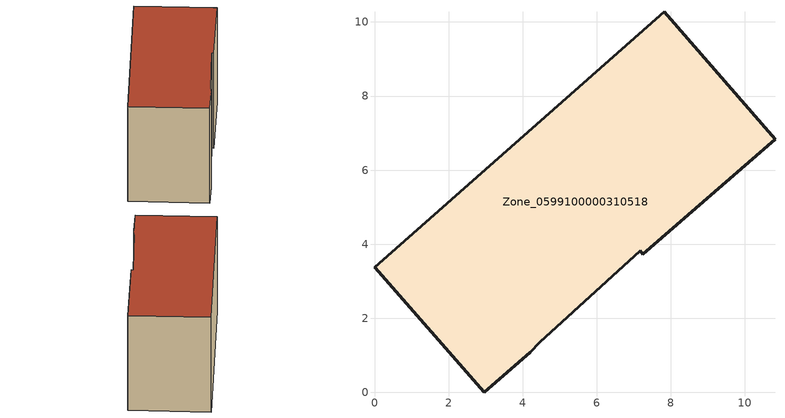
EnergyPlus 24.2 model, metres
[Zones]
Zone_0599100000310518
 floor ground (C_G): 7.17,3.82 4.46,1.35 4.2,1.08 2.96,0 0,3.38 7.82,10.28 10.81,6.83 7.25,3.73 z0
 wall outside (C_F): 7.25,3.73 10.81,6.83 7.82,10.28 0,3.38 2.96,0 4.2,1.08 4.46,1.35 7.17,3.82 7.25,3.73 z0:6.08
 roof outside (C_R): 4.46,1.35 7.17,3.82 7.25,3.73 10.81,6.83 7.82,10.28 0,3.38 2.96,0 4.2,1.08 z6.08
[BUILDING]
Pand.0599100000310518: North Axis=0; Terrain=City; Loads Convergence Tolerance Value=0.04; Temperature Convergence Tolerance Value=0.4; Solar Distribution=FullExterior; Maximum Number of Warmup Days=25; Minimum Number of Warmup Days=1
[Site:Location]
Rotterdam.The.Hague.AP_ZH_NLD Design_Conditions: Latitude=51.96; Longitude=4.45; Time Zone=1; Elevation=-4.5
[SITE:GROUNDTEMPERATURE:BUILDINGSURFACE]
18, 18, 18, 18, 18, 18, 18, 18, 18, 18, 18, 18
[MATERIAL] Thermal Absorptance=0.9; Solar Absorptance=0.7; Visible Absorptance=0.7
Name | Roughness | Thickness | Conductivity | Density | Specific Heat
G.TI.1946 | MediumSmooth | 0.15 | 1 | 540 | 1210
F.TI.1946 | Rough | 0.3 | 0.857143 | 1920 | 840
R.TI.1946 | MediumRough | 0.2 | 0.1 | 1500 | 1000
[CONSTRUCTION]
C_G: G.TI.1946
C_F: F.TI.1946
C_R: R.TI.1946
[ZONE]
Zone_0599100000310518: Type=1; Multiplier=1; Ceiling Height=Autocalculate; Volume=Autocalculate; Floor Area=autocalculate; Part of Total Floor Area=Yes
[ZONEINFILTRATION:DESIGNFLOWRATE]
Infil_Zone_0599100000310518: Zone or ZoneList or Space or SpaceList=Zone_0599100000310518; Schedule=AlwaysOn; Design Flow Rate Calculation Method=Flow/Area; Flow Rate per Floor Area=0.003; Constant Term Coefficient=1; Temperature Term Coefficient=0; Velocity Term Coefficient=0; Velocity Squared Term Coefficient=0
[HVACTEMPLATE:ZONE:IDEALLOADSAIRSYSTEM]
Zone_0599100000310518: Maximum Heating Supply Air Temperature=50; Minimum Cooling Supply Air Temperature=13; Maximum Heating Supply Air Humidity Ratio=0.0156; Minimum Cooling Supply Air Humidity Ratio=0.0077; Heating Limit=NoLimit; Cooling Limit=NoLimit; Dehumidification Control Type=ConstantSensibleHeatRatio; Cooling Sensible Heat Ratio=0.7; Dehumidification Setpoint=60; Humidification Control Type=None; Humidification Setpoint=30; Outdoor Air Method=None; Outdoor Air Flow Rate per Person=0.00944; Outdoor Air Flow Rate per Zone Floor Area=0; Outdoor Air Flow Rate per Zone=0; Demand Controlled Ventilation Type=None; Outdoor Air Economizer Type=NoEconomizer; Heat Recovery Type=None; Sensible Heat Recovery Effectiveness=0.7; Latent Heat Recovery Effectiveness=0.65
[ZONECONTROL:THERMOSTAT]
ThermostatControl_Zone_0599100000310518: Zone or ZoneList=Zone_0599100000310518; Control Type Schedule=DualSetpointControlType; Control 1=Thermostat_Zone_0599100000310518; Temperature Difference Between Cutout And Setpoint=0
[THERMOSTATSETPOINT:DUALSETPOINT]
Thermostat_Zone_0599100000310518: Heating Setpoint Temperature Schedule=HeatingSetpoint_Zone_0599100000310518; Cooling Setpoint Temperature Schedule=CoolingSetpoint_Zone_0599100000310518
[SCHEDULE:COMPACT]
HeatingSetpoint_Zone_0599100000310518: Through: 12/31, For: AllDays, Until: 24:00, 21
CoolingSetpoint_Zone_0599100000310518: Through: 12/31, For: AllDays, Until: 24:00, 24
DualSetpointControlType: Through: 12/31, For: AllDays, Until: 24:00, 4
AlwaysOn: Through: 12/31, For: AllDays, Until: 24:00, 1
